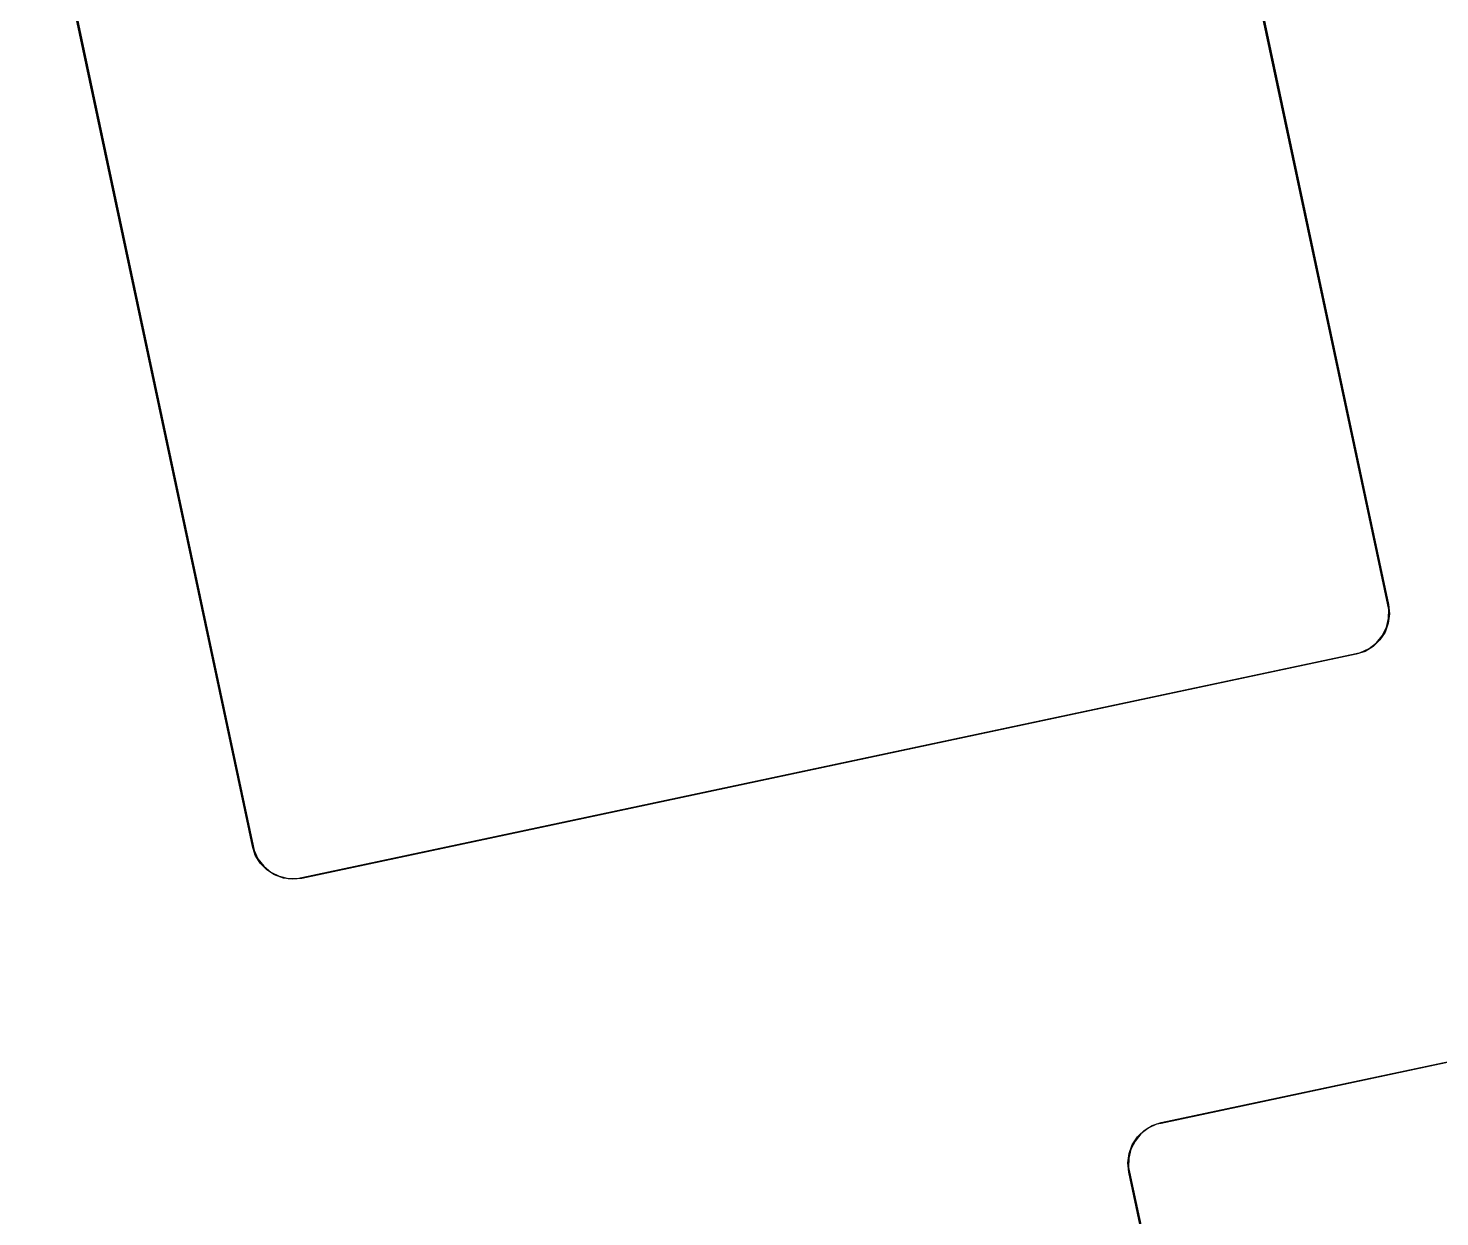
# Model space of a CAD drawing. Extents: x 16 to 355, y -142 to -18.
# Drawn here: x 209.84 to 226.86, y -55.64 to -41.3 of the extents above; entities that cross this region are included whole.
import ezdxf

# ---------------------------------------------------------------- set-up
doc = ezdxf.new("R2010")
doc.units = 0
doc.layers.add('BLACK', color=7, linetype='CONTINUOUS')

msp = doc.modelspace()

# ---------------------------------------------------------------- linework, layer by layer
at = {"layer": 'BLACK', "linetype": 'CONTINUOUS'}
for p, q in [((226.235, -48.2538), (223.532, -35.5379)), ((223.542, -35.5358), (226.245, -48.2518)), ((212.541, -51.1646), (209.838, -38.4487)), ((209.848, -38.4466), (212.551, -51.1625)), ((226.247, -48.3084), (226.235, -48.2538)), ((226.235, -48.2538), (226.235, -48.2538)), ((226.245, -48.2518), (226.245, -48.2518)), ((226.245, -48.2518), (226.256, -48.3643)), ((226.245, -48.4199), (226.247, -48.3084)), ((226.242, -48.4765), (226.203, -48.5827)), ((226.219, -48.5283), (226.245, -48.4199)), ((226.256, -48.3643), (226.242, -48.4765)), ((226.141, -48.6775), (226.06, -48.7563)), ((226.098, -48.7142), (226.169, -48.6281)), ((226.203, -48.5827), (226.141, -48.6775)), ((226.169, -48.6281), (226.219, -48.5283)), ((213.138, -51.5438), (225.854, -48.8409)), ((225.856, -48.8507), (213.14, -51.5536)), ((225.854, -48.8409), (225.908, -48.8294)), ((225.854, -48.8409), (225.854, -48.8409)), ((225.854, -48.8409), (225.854, -48.8409)), ((225.963, -48.815), (225.856, -48.8507)), ((225.856, -48.8507), (225.856, -48.8507)), ((225.908, -48.8294), (226.01, -48.7825)), ((226.06, -48.7563), (225.963, -48.815)), ((226.01, -48.7825), (226.098, -48.7142)), ((212.541, -51.1647), (212.541, -51.1646)), ((212.577, -51.2719), (212.541, -51.1647)), ((212.551, -51.1625), (212.551, -51.1625)), ((212.551, -51.1625), (212.551, -51.1625)), ((212.551, -51.1625), (212.562, -51.2171)), ((212.562, -51.2171), (212.609, -51.3183)), ((212.636, -51.3685), (212.577, -51.2719)), ((212.609, -51.3183), (212.678, -51.4065)), ((212.714, -51.4497), (212.636, -51.3685)), ((212.678, -51.4065), (212.764, -51.4774)), ((212.809, -51.5113), (212.714, -51.4497)), ((212.764, -51.4774), (212.863, -51.5273)), ((212.915, -51.5502), (212.809, -51.5113)), ((212.863, -51.5273), (212.972, -51.5537)), ((213.027, -51.5646), (212.915, -51.5502)), ((212.972, -51.5537), (213.083, -51.5554)), ((213.14, -51.5536), (213.027, -51.5646)), ((213.083, -51.5554), (213.138, -51.5438)), ((213.138, -51.5438), (213.138, -51.5438)), ((213.14, -51.5536), (213.14, -51.5536)), ((223.501, -54.499), (236.217, -51.7962)), ((236.219, -51.8059), (223.503, -54.5088)), ((223.259, -54.6355), (223.188, -54.7217)), ((223.216, -54.6723), (223.297, -54.5935)), ((223.347, -54.5673), (223.259, -54.6355)), ((223.297, -54.5935), (223.394, -54.5348)), ((223.448, -54.5204), (223.347, -54.5673)), ((223.394, -54.5348), (223.501, -54.4991)), ((223.503, -54.5088), (223.448, -54.5204)), ((223.501, -54.4991), (223.501, -54.499)), ((223.503, -54.5088), (223.503, -54.5088)), ((223.503, -54.5088), (223.503, -54.5088)), ((223.503, -54.5088), (223.503, -54.5088)), ((223.115, -54.8733), (223.154, -54.7671)), ((223.188, -54.7217), (223.138, -54.8214)), ((223.154, -54.7671), (223.216, -54.6723)), ((223.101, -54.9854), (223.115, -54.8733)), ((223.112, -55.098), (223.101, -54.9854)), ((223.112, -54.9298), (223.11, -55.0413)), ((223.138, -54.8214), (223.112, -54.9298)), ((223.11, -55.0413), (223.122, -55.0959)), ((225.815, -67.8139), (223.112, -55.098)), ((223.112, -55.098), (223.112, -55.098)), ((223.122, -55.0959), (223.122, -55.0959)), ((223.122, -55.0959), (225.825, -67.8118))]:
    msp.add_line(p, q, dxfattribs=at)

doc.saveas('drawing.dxf')
